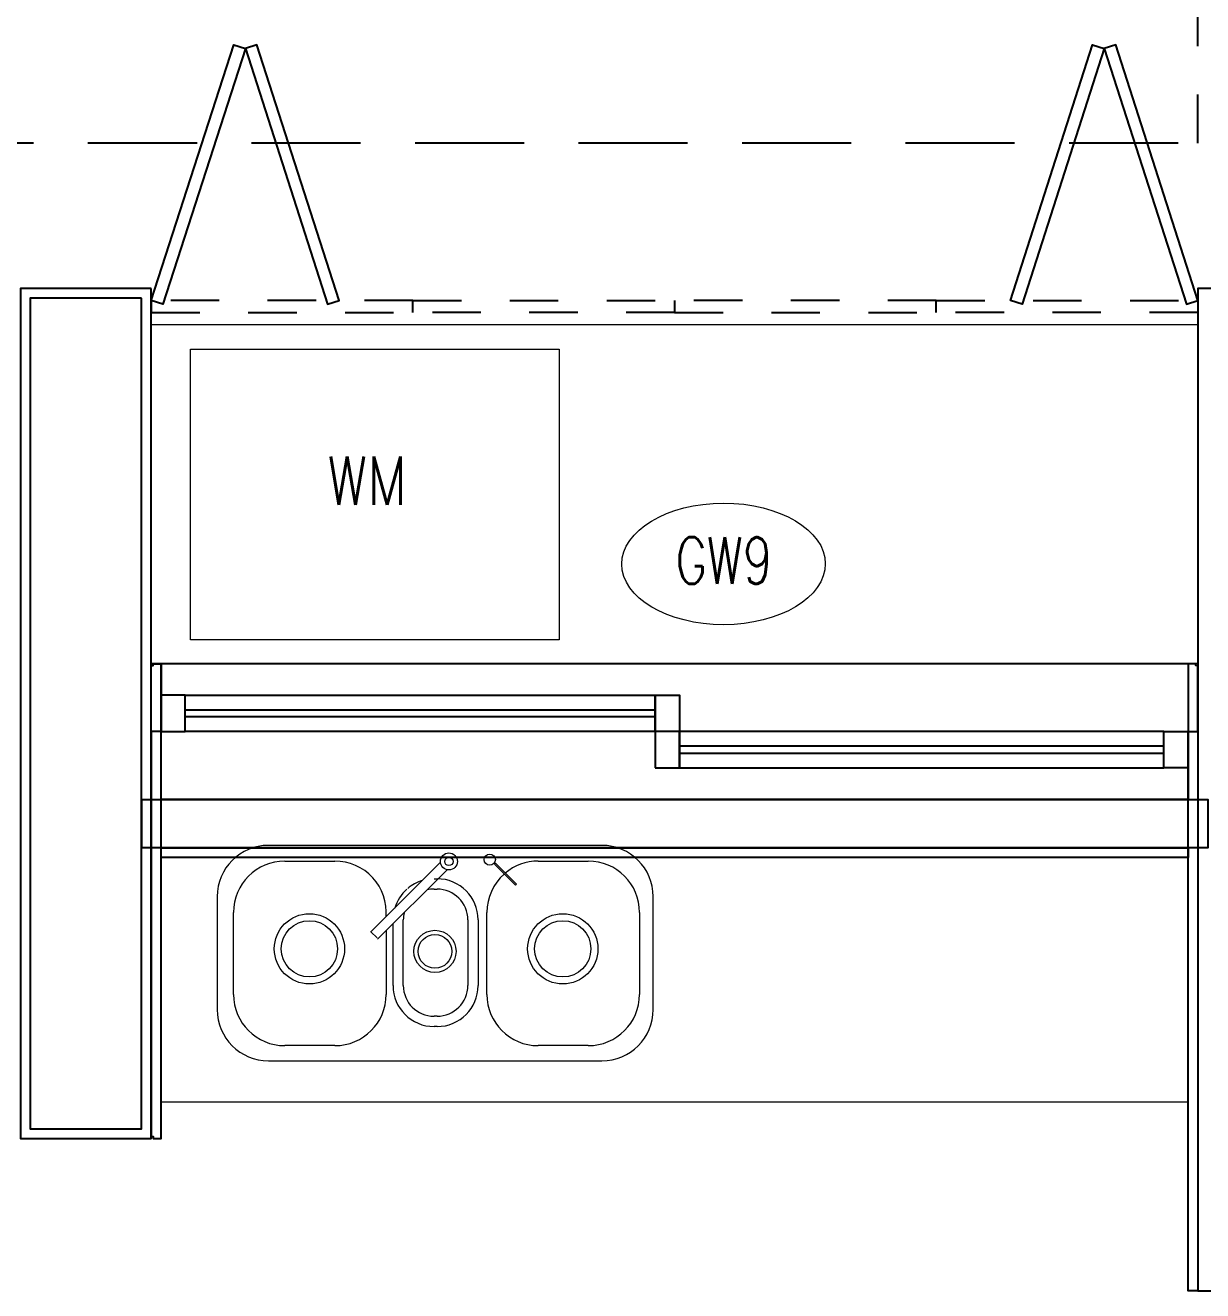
# Model space of a CAD drawing. Header units: metres. Extents: x 42 to 199, y -121 to 268.
# Drawn here: x 117.941 to 120.371, y -55.592 to -52.981 of the extents above; entities that cross this region are included whole.
import ezdxf
from ezdxf.enums import TextEntityAlignment as Align

# ---------------------------------------------------------------- set-up
doc = ezdxf.new("R2010")
doc.units = ezdxf.units.M
doc.header["$LTSCALE"] = 0.3
doc.linetypes.add('HIDDEN', pattern=[0.375, 0.25, -0.125])
doc.layers.get('0').update_dxf_attribs({"color": 8})
for name, color, linetype, lineweight in [('A-DOOR TAGS', 8, 'Continuous', 9), ('A-Furniture', 8, 'Continuous', 0), ('DA HOUSE ARCH LAYOUT', 8, 'Continuous', 9)]:
    doc.layers.add(name, color=color, linetype=linetype, lineweight=lineweight)
for name, color, linetype in [('A-DWV', 8, 'Continuous'), ('A-ELEVATION 3', 8, 'Continuous'), ('A-flooring', 8, 'Continuous'), ('A-Glass', 8, 'Continuous'), ('A-Hidden-Above', 8, 'HIDDEN'), ('A-TEXT ARCHITECURAL', 8, 'Continuous'), ('A-Wall-Full', 8, 'Continuous'), ('A-Wall-Plst', 8, 'Continuous')]:
    doc.layers.add(name, color=color, linetype=linetype)
doc.styles.add('ROMANS', font='romans.shx', dxfattribs={"width": 0.8, "height": 0.5})
doc.styles.add('RomanS-Narrow', font='romans.shx', dxfattribs={"width": 0.75})

# ---------------------------------------------------------------- blocks, each defined once
blk = doc.blocks.new('A$C75D948CF')
at = {"color": 4, "lineweight": 5}
for p, q in [((900.2, 504), (120, 504)), ((588.2, 504), (120, 504)), ((158.4, 467.2), (275.5, 467.2)), ((522.7, 464.3), (358.9, 300.7)), ((538.3, 447), (375.3, 284.3)), ((648.6, 459.6), (650.9, 462)), ((697.7, 410.5), (648.6, 459.6)), ((650.9, 462), (700, 412.9)), ((751.1, 467.2), (868.2, 467.2)), ((507.5, 425.7), (514.5, 425.7)), ((507.5, 401.7), (514.5, 401.7)), ((700, 412.9), (697.7, 410.5)), ((0, 384), (0, 120)), ((1020.2, 120), (1020.2, 384)), ((38.4, 155.4), (38.4, 347.2)), ((435.5, 176.2), (435.5, 329.7)), ((586.5, 329.7), (586.5, 176.2)), ((610.5, 329.7), (610.5, 176.2)), ((631.1, 155.4), (631.1, 347.2)), ((988.2, 347.2), (988.2, 155.4)), ((359.9, 301.8), (374.3, 287.4)), ((395.5, 304.4), (395.5, 155.4)), ((411.5, 176.2), (411.5, 320.4)), ((514.5, 104.2), (507.5, 104.2)), ((514.5, 80.2), (507.5, 80.2)), ((275.5, 35.4), (158.4, 35.4)), ((868.2, 35.4), (751.1, 35.4)), ((120, 0), (900.2, 0))]:
    blk.add_line(p, q, dxfattribs=at)
for centre, radius in [((542.3, 466.4), 19.8), ((542.3, 466.4), 9.89), ((637.7, 470.5), 13.2), ((215.9, 261.9), 82.2), ((215.9, 261.9), 65.8), ((808.6, 261.9), 82.2), ((808.6, 261.9), 65.8), ((509.6, 256), 49.3), ((509.6, 256), 39.5)]:
    blk.add_circle(centre, radius, dxfattribs=at)
for centre, radius, start, end in [((120, 384), 120, 90, 180), ((900.2, 384), 120, 0, 90), ((158.4, 347.2), 120, 90, 180), ((275.5, 347.2), 120, 355.0698, 90), ((751.1, 347.2), 120, 90, 130.0606), ((868.2, 347.2), 120, 0, 90), ((507.5, 329.7), 96, 106.6921, 130.0606), ((514.5, 329.7), 96, 0, 90), ((751.1, 347.2), 120, 131.6387, 180), ((507.5, 329.7), 96, 131.6387, 163.2175), ((507.5, 329.7), 72, 90, 103.2665), ((514.5, 329.7), 72, 0, 90), ((507.5, 329.7), 72, 166.6435, 180), ((158.4, 155.4), 120, 180, 270), ((275.5, 155.4), 120, 270, 0), ((507.5, 176.2), 96, 180, 270), ((507.5, 176.2), 72, 180, 270), ((514.5, 176.2), 96, 270, 360), ((514.5, 176.2), 72, 270, 0), ((751.1, 155.4), 120, 180, 270), ((868.2, 155.4), 120, 270, 360), ((120, 120), 120, 180, 270), ((900.2, 120), 120, 270, 0)]:
    blk.add_arc(centre, radius, start, end, dxfattribs=at)
blk = doc.blocks.new('*U109')
at = {"color": 8}
for points in [[(3.1507, -0.025), (3.2007, -0.025), (3.2007, 0.05), (3.1507, 0.05)], [(3.2007, 0.05), (3.2007, -0.025), (4.1707, -0.025), (4.1707, 0.05)], [(4.2207, -0.025), (4.1707, -0.025), (4.1707, 0.05), (4.2207, 0.05)]]:
    blk.add_lwpolyline(points, close=True, dxfattribs=at)
at = {"layer": 'A-Glass', "color": 8}
blk.add_lwpolyline([(3.2007, 0.0195), (3.2007, 0.0055), (4.1707, 0.0055), (4.1707, 0.0195)], close=True, dxfattribs=at)
blk = doc.blocks.new('FK_R_BLR_FINAL FLOOR PLANS_24.09.2020$0$Door Legend-flat-46')
at = {"color": 8, "linetype": 'ByBlock'}
blk.add_ellipse((-0.0021, 0.106), major_axis=(0.21, 0.0004), ratio=0.597277, start_param=-3.141592653589793, end_param=3.141592653589793, dxfattribs=at)
blk = doc.blocks.new('*U115')
at = {"color": 8}
for points in [[(3.1607, -0.025), (3.2107, -0.025), (3.2107, 0.05), (3.1607, 0.05)], [(3.2107, 0.05), (3.2107, -0.025), (4.2107, -0.025), (4.2107, 0.05)], [(4.2607, -0.025), (4.2107, -0.025), (4.2107, 0.05), (4.2607, 0.05)]]:
    blk.add_lwpolyline(points, close=True, dxfattribs=at)
at = {"layer": 'A-Glass', "color": 8}
blk.add_lwpolyline([(3.2107, 0.0195), (3.2107, 0.0055), (4.2107, 0.0055), (4.2107, 0.0195)], close=True, dxfattribs=at)
blk = doc.blocks.new('SCREEN')
at = {"layer": 'A-Hidden-Above', "color": 8, "ltscale": 3}
blk.add_lwpolyline([(208.066, -168.9831), (208.066, -172.9831), (217.9362, -172.9834), (217.9362, -163.1829), (229.1209, -163.1836), (229.1209, -162.4331), (229.7213, -162.4331), (229.7204, -153.0491), (209.755, -153.0491)], dxfattribs=at)
blk = doc.blocks.new('DA HOUSE ARCH LAYOUT')
at = {"layer": 'A-DWV', "color": 8, "linetype": 'Continuous'}
for points in [[(21.2491, 7.5991), (21.0788, 7.072), (21.055, 7.0796), (21.2253, 7.6067)], [(21.2491, 7.5991), (21.4187, 7.072), (21.4425, 7.0796), (21.2729, 7.6067)], [(23.0216, 7.5991), (22.8521, 7.072), (22.8283, 7.0796), (22.9978, 7.6067)], [(23.0216, 7.5991), (23.1912, 7.072), (23.215, 7.0796), (23.0454, 7.6067)]]:
    blk.add_lwpolyline(points, close=True, dxfattribs=at)
at = {"layer": 'A-ELEVATION 3', "color": 8}
for points in [[(21.059, 6.3299), (21.075, 6.3299), (21.075, 6.1899), (21.055, 6.1899), (21.055, 6.3259), (21.059, 6.3259), (21.059, 6.3299)], [(23.211, 6.3299), (23.195, 6.3299), (23.195, 6.19), (23.215, 6.19), (23.215, 6.3259), (23.211, 6.3259), (23.211, 6.3299)]]:
    blk.add_lwpolyline(points, dxfattribs=at)
blk.add_lwpolyline([(21.075, 6.3301), (23.195, 6.3301), (23.195, 6.0499), (21.075, 6.0499)], close=True, dxfattribs=at)
at = {"layer": 'A-flooring', "color": 8, "ltscale": 0.25}
for points in [[(21.055, 5.3539), (21.059, 5.3539), (21.059, 5.3499), (21.075, 5.3499), (21.075, 6.1899), (21.055, 6.1899)], [(23.215, 5.036), (23.195, 5.036), (23.195, 6.19), (23.215, 6.19)]]:
    blk.add_lwpolyline(points, close=True, dxfattribs=at)
at = {"layer": 'A-flooring', "color": 8, "ltscale": 0.25, "transparency": 33554521}
blk.add_lwpolyline([(21.075, 5.9499), (23.195, 5.9499), (23.195, 5.9299), (21.075, 5.9299)], close=True, dxfattribs=at)
at = {"layer": 'A-Furniture', "color": 8}
for points in [[(21.055, 7.0301), (23.215, 7.0301), (23.215, 6.3301), (21.055, 6.3301)], [(21.075, 6.05), (23.195, 6.0499), (23.195, 5.4248), (21.075, 5.425)]]:
    blk.add_lwpolyline(points, close=True, dxfattribs=at)
at = {"layer": 'A-Furniture', "color": 4}
blk.add_lwpolyline([(21.1362, 6.9788), (21.8967, 6.9788), (21.8967, 6.3788), (21.1362, 6.3788)], close=True, dxfattribs=at)
at = {"layer": 'A-Hidden-Above', "color": 8}
for points in [[(23.215, 8.9042), (26.215, 8.9042), (26.215, 7.4042), (23.215, 7.4042)], [(21.055, 7.0546), (21.595, 7.0546), (21.595, 7.0796), (21.055, 7.0796)], [(22.135, 7.0546), (21.595, 7.0546), (21.595, 7.0796), (22.135, 7.0796)], [(22.135, 7.0546), (22.675, 7.0546), (22.675, 7.0796), (22.135, 7.0796)], [(23.215, 7.0546), (22.675, 7.0546), (22.675, 7.0796), (23.215, 7.0796)]]:
    blk.add_lwpolyline(points, close=True, dxfattribs=at)
at = {"layer": 'A-Wall-Full', "color": 8, "ltscale": 0.25}
for points in [[(21.035, 7.0842), (20.805, 7.0842), (20.805, 5.3699), (21.035, 5.3699)], [(21.0353, 6.0499), (23.2353, 6.0499), (23.2353, 5.9499), (21.0353, 5.9499)]]:
    blk.add_lwpolyline(points, close=True, dxfattribs=at)
at = {"layer": 'A-Wall-Plst', "color": 8}
for points in [[(21.055, 7.1042), (20.785, 7.1042), (20.785, 5.3499), (21.055, 5.3499)], [(23.485, 6.8342), (24.485, 6.8342), (24.485, 7.1042), (23.215, 7.1042), (23.215, 5.036), (23.485, 5.036)]]:
    blk.add_lwpolyline(points, close=True, dxfattribs=at)
at = {"layer": 'A-DOOR TAGS', "color": 8}
ref = blk.add_blockref('FK_R_BLR_FINAL FLOOR PLANS_24.09.2020$0$Door Legend-flat-46', (22.2381, 6.4298), dxfattribs=at)
ref.add_attrib('D1', 'GW9', dxfattribs={"layer": '0', "height": 0.096, "style": 'RomanS-Narrow', "width": 0.75}).set_placement((22.237, 6.5429, 0), align=Align.MIDDLE)
at = {"layer": 'A-DWV', "color": 8, "xscale": -1, "rotation": 359.9999999999999}
blk.add_blockref('*U109', (25.2956, 6.2149), dxfattribs=at)
at = {"layer": 'A-DWV', "color": 8}
blk.add_blockref('*U115', (18.9343, 6.1399), dxfattribs=at)
at = {"layer": 'A-Furniture', "color": 8, "xscale": 0.0008821702176642945, "yscale": 0.0008821702176642945, "zscale": 0.0008821702176642945}
blk.add_blockref('A$C75D948CF', (21.1909, 5.5104), dxfattribs=at)
at = {"layer": 'A-Hidden-Above', "color": 8, "ltscale": 0.25}
blk.add_blockref('SCREEN', (-197.0961, 160.4531), dxfattribs=at)
at = {"layer": 'A-TEXT ARCHITECURAL', "color": 4, "insert": (20.492, 6.7577), "char_height": 0.1, "width": 2.017239, "attachment_point": 1, "style": 'ROMANS'}
blk.add_mtext('\\pxqc;WM', dxfattribs=at)

msp = doc.modelspace()

# ---------------------------------------------------------------- block references
at = {"layer": 'DA HOUSE ARCH LAYOUT'}
msp.add_blockref('DA HOUSE ARCH LAYOUT', (97.1462, -60.628), dxfattribs=at)

doc.saveas('drawing.dxf')
